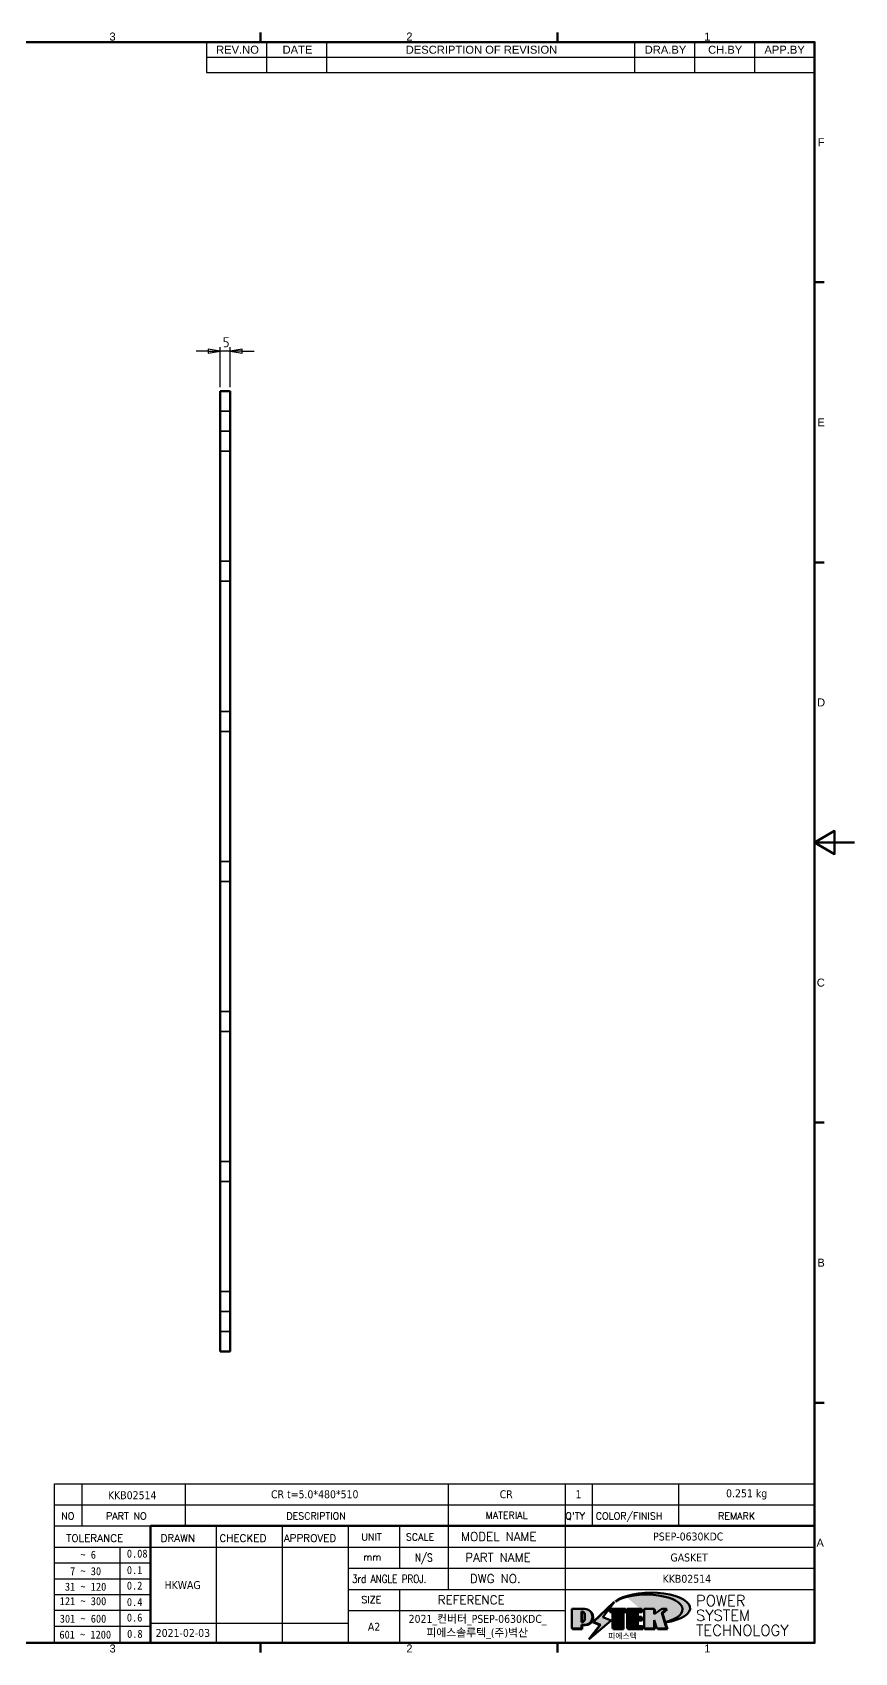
# Model space of a CAD drawing. Header units: millimetres. Extents: x 0 to 1188, y 0 to 840.
# Drawn here: x 777 to 1188, y 15 to 825 of the extents above; entities that cross this region are included whole.
import ezdxf
from ezdxf.enums import TextEntityAlignment as Align

# ---------------------------------------------------------------- set-up
doc = ezdxf.new("R2010")
doc.units = ezdxf.units.MM
doc.header["$LTSCALE"] = 2
doc.linetypes.add('DASHED', pattern=[0.2067, 0.1654, -0.0413])
doc.layers.get('0').update_dxf_attribs({"lineweight": 25})
for name, color, linetype, lineweight, true_color in [('가려진 것(ISO)', 5, 'DASHED', 35, 0x0000ff), ('제목(ISO)', 5, 'Continuous', 50, 0x0000ff), ('해치(ISO)', 1, 'Continuous', 18, 0xff0000)]:
    doc.layers.add(name, color=color, linetype=linetype, lineweight=lineweight, true_color=true_color)
for name, color, linetype, lineweight in [('가시적인 것(ISO)', 7, 'Continuous', 50), ('경계(ISO)', 7, 'Continuous', 70), ('기호(ISO)', 7, 'Continuous', 25), ('치수(ISO)', 7, 'Continuous', 25)]:
    doc.layers.add(name, color=color, linetype=linetype, lineweight=lineweight)
doc.styles.add('HAN_291', font='')
doc.styles.add('HAN_370', font='', dxfattribs={"width": 2})
doc.styles.add('ISO Proportional', font='arial.ttf')
doc.styles.add('ISO ProportionalPSTEK', font='isocp.shx')
doc.styles.add('RC_284', font='ROMANC.shx')
doc.styles.add('RC_287', font='ROMANC.shx')
doc.styles.add('RC_292', font='ROMANC.shx')
doc.styles.add('ROMANT_294', font='romant.shx')
doc.styles.add('텍스트 스타일333', font='ROMANC.shx', dxfattribs={"width": 0.800000011920929})
doc.styles.add('텍스트 스타일359', font='tahoma.ttf')
doc.styles.get('HAN_291').set_extended_font_data('GulimChe')
doc.styles.get('HAN_370').set_extended_font_data('GulimChe')
doc.dimstyles.new('PSTEK', dxfattribs={"dimscale": 2, "dimtxt": 2.5, "dimasz": 3, "dimexe": 1, "dimexo": 1, "dimgap": 1, "dimtad": 1, "dimrnd": 1e-08, "dimdsep": 46, "dimtxsty": 'ISO ProportionalPSTEK', "dimblk": 'Filled-1', "dimcen": 0.09, "dimdle": 10, "dimclrd": 3, "dimclre": 3, "dimclrt": 1, "dimadec": 1, "dimazin": 2, "dimtfac": 1, "dimtmove": 0, "dimatfit": 3, "dimfxl": 1, "dimtolj": 1, "dimlwd": -1, "dimlwe": -1, "dimarcsym": 0})

# ---------------------------------------------------------------- blocks, each defined once
blk = doc.blocks.new('경계 Default Border')
at = {"layer": '경계(ISO)'}
for p, q in [((445.4999923706055, 410), (445.4999923706055, 412.400016784668)), ((519.7499847412109, 410), (519.7499847412109, 412.400016784668)), ((584.0000152587891, 350), (586.3999938964844, 350)), ((584.0000152587891, 280), (586.3999938964844, 280)), ((584.0000152587891, 140), (586.3999938964844, 140)), ((584.0000152587891, 70), (586.3999938964844, 70)), ((445.4999923706055, 10), (445.4999923706055, 7.599999904632568)), ((519.7499847412109, 10), (519.7499847412109, 7.599999904632568))]:
    blk.add_line(p, q, dxfattribs=at)
at = {"layer": '경계(ISO)', "flags": 128}
for points in [[(10, 10), (10, 410), (584.0000152587891, 410), (584.0000152587891, 10), (10, 10)], [(594.0000152587891, 210), (584.0000152587891, 210), (589.0000152587891, 212.8867530822754), (589.0000152587891, 207.1132469177246), (584.0000152587891, 210)]]:
    blk.add_lwpolyline(points, dxfattribs=at)
at = {"layer": '경계(ISO)', "color": 7, "char_height": 2.000000029802322, "attachment_point": 7, "style": 'ISO Proportional'}
for s, insert in [('3', (407.7215234835991, 410.3664634140208)), ('2', (481.9331233847226, 410.4)), ('1', (556.416723986221, 410.4)), ('F', (584.786342090842, 383.9999999850988)), ('E', (584.6998359730452, 313.9999999850988)), ('D', (584.6164542481583, 243.9999999850988)), ('C', (584.5364540421657, 173.9664633991197)), ('B', (584.6822359277268, 103.9999999850988)), ('A', (584.4608243954516, 33.99999998509884)), ('3', (407.7215234835991, 7.566463384218514)), ('2', (481.9331233847226, 7.599999970197677)), ('1', (556.416723986221, 7.599999970197677))]:
    blk.add_mtext(s, dxfattribs=dict(at, insert=insert))
blk = doc.blocks.new('제목 블록 PSTEK')
at = {"true_color": 0xff0000}
h = blk.add_hatch(color=1, dxfattribs=at)
edge = h.paths.add_edge_path(flags=0)
edge.add_line((314.2242174273352, 19.60711530335299), (314.2242174273352, 17.00126995915134))
edge.add_line((314.2242174273352, 17.00126995915134), (314.3485873187598, 17.00126995915134))
edge.add_arc((314.3485873187598, 17.6527312952023), 0.6514613360509371, 270, 360)
edge.add_line((315.0000486548106, 17.6527312952023), (315.0000486548106, 18.95565396730211))
edge.add_arc((314.3485873187598, 18.95565396730212), 0.6514613360508712, 0, 90)
edge.add_line((314.3485873187598, 19.60711530335299), (314.2242174273352, 19.60711530335299))
edge = h.paths.add_edge_path()
edge.add_arc((314.9847713324306, 18.28938669179658), 1.969189947606664, 269.9999999999959, 450)
edge.add_line((314.9847713324306, 20.25857663940318), (311.7664314776902, 20.25857663940324))
edge.add_line((311.7664314776902, 20.25857663940324), (311.7664314776902, 15.3430047401139))
edge.add_line((311.7664314776902, 15.3430047401139), (314.2242174273352, 15.3430047401139))
edge.add_line((314.2242174273352, 15.3430047401139), (314.2242174273352, 16.32019674418991))
edge.add_line((314.2242174273352, 16.32019674418991), (314.9847713324307, 16.32019674418991))
at = {"true_color": 0x848484}
for points in [[(317.2195697678507, 17.0593801673321), (322.0326348870767, 21.62682475217465), (322.2781991042243, 21.94392121864296), (317.0471853425802, 16.97985676345368), (318.7512090904202, 16.1899260703855), (316.0018030350395, 12.71868385740789), (316.3356552234328, 13.00206718743325), (318.9235935156908, 16.2694494742633)], [(321.9846681452406, 19.60711530335299), (321.4042753185749, 19.60711530335299), (321.4042753185749, 19.45905590879572), (321.9846681452406, 19.45905590879572)], [(324.6615819988275, 19.45905590879572), (325.4196460989604, 19.45905590879572), (325.4196460989604, 20.11051724484596), (325.2419748254881, 20.11051724484596), (325.2419748254881, 19.60711530335299), (324.4839107253602, 19.60711530335299), (324.4839107253602, 15.3430047401139), (322.1623394187076, 15.3430047401139), (322.1623394187076, 15.19494534555726), (324.6615819988275, 15.19494534555726)], [(328.2914414389548, 19.45905590879572), (329.4054050004294, 19.45905590879572), (329.4054050004294, 20.11051724484596), (329.2277337269622, 20.11051724484596), (329.2277337269622, 19.60711530335299), (328.1137701654877, 19.60711530335299), (328.1137701654877, 18.25543873810179), (328.2914414389548, 18.25543873810179)], [(328.2914414389548, 17.41554667867274), (329.4054050004294, 17.41554667867274), (329.4054050004294, 18.10737934354514), (329.2277337269622, 18.10737934354514), (329.2277337269622, 17.56360607323003), (328.1137701654877, 17.56360607323003), (328.1137701654877, 15.9944660761648), (328.2914414389548, 15.9944660761648)], [(332.5088862584528, 16.92964231796647), (332.3312149849806, 17.43186301645164), (332.3312149849806, 15.3430047401139), (330.0369607660135, 15.3430047401139), (330.0369607660135, 15.19494534555726), (332.5088862584528, 15.19494534555726)], [(332.5088862584528, 20.1105172448466), (332.3312149849806, 20.1105172448466), (332.3312149849806, 18.99741471888368), (332.5088862584528, 19.11081371413894)], [(335.6156307331414, 20.11051724484596), (335.2535118015555, 20.11051724484596), (334.2514536401189, 19.30614745124769), (335.4855464857051, 15.3430047401139), (333.1954852176545, 15.3430047401139), (333.2478643833523, 15.19494534555726), (335.6632177591723, 15.19494534555726), (334.4291249135862, 19.15808805669106)], [(329.5356972676428, 15.8464066816075), (329.3580259941756, 15.8464066816075), (329.3580259941756, 15.3430047401139), (325.8342124037171, 15.3430047401139), (325.8342124037171, 15.19494534555726), (329.5356972676428, 15.19494534555726)]]:
    blk.add_hatch(color=252, dxfattribs=at).paths.add_polyline_path(points)
at = {"true_color": 0x0000ff}
blk.add_hatch(color=5, dxfattribs=at).paths.add_polyline_path([(321.6183518841322, 17.4193704504104), (319.5281351041078, 18.24969419629727), (322.4505835294948, 22.02344462252142), (317.2195697678507, 17.0593801673321), (318.9235935156908, 16.2694494742633), (316.1741874603099, 12.79820726128571)])
at = {"true_color": 0xff0000}
for points in [[(324.4839107253602, 19.60711530335299), (325.2419748254881, 19.60711530335299), (325.2419748254881, 20.25857663940324), (321.2266040451076, 20.25857663940324), (321.2266040451076, 19.60711530335299), (321.9846681452406, 19.60711530335299), (321.9846681452406, 15.3430047401139), (324.4839107253602, 15.3430047401139)], [(329.2277337269622, 20.25857663940324), (325.65654113025, 20.25857663940324), (325.65654113025, 15.3430047401139), (329.3580259941756, 15.3430047401139), (329.3580259941756, 15.9944660761648), (328.1137701654877, 15.9944660761648), (328.1137701654877, 17.56360607323003), (329.2277337269622, 17.56360607323003), (329.2277337269622, 18.25543873810179), (328.1137701654877, 18.25543873810179), (328.1137701654877, 19.60711530335299), (329.2277337269622, 19.60711530335299)], [(332.3312149849806, 20.25857663940324), (329.8592894925411, 20.25857663940324), (329.8592894925411, 15.3430047401139), (332.3312149849806, 15.3430047401139), (332.3312149849806, 17.4318630164523), (333.0701931098801, 15.3430047401139), (335.4855464857051, 15.3430047401139), (334.2514536401189, 19.30614745124769), (335.4379594596742, 20.25857663940324), (334.3071782107978, 20.25857663940324), (332.3312149849806, 18.99741471888304)]]:
    blk.add_hatch(color=1, dxfattribs=at).paths.add_polyline_path(points)
at = {"true_color": 0x848484}
h = blk.add_hatch(color=252, dxfattribs=at)
edge = h.paths.add_edge_path()
edge.add_arc((314.9847713324309, 18.28938669179657), 1.969189947606666, 270, 406.8278729790604)
edge.add_arc((315.1624426058984, 18.1413272972396), 1.969189947606962, -90, 53.560984836317004, ccw=False)
edge.add_line((315.1624426058984, 16.17213734963263), (314.4018887008024, 16.17213734963263))
edge.add_line((314.4018887008024, 16.17213734963263), (314.4018887008024, 15.19494534555726))
edge.add_line((314.4018887008024, 15.19494534555726), (311.9441027511573, 15.19494534555726))
edge.add_line((311.9441027511573, 15.19494534555726), (311.9441027511573, 15.3430047401139))
edge.add_line((311.9441027511573, 15.3430047401139), (314.2242174273352, 15.3430047401139))
edge.add_line((314.2242174273352, 15.3430047401139), (314.2242174273352, 16.32019674418991))
edge.add_line((314.2242174273352, 16.32019674418991), (314.9847713324309, 16.32019674418991))
h = blk.add_hatch(color=252, dxfattribs=at)
edge = h.paths.add_edge_path()
edge.add_line((314.4018887008024, 19.45905590879572), (314.5262585922315, 19.45905590879572))
edge.add_arc((314.5262585922314, 18.80759457274939), 0.6514613360463194, 60.4189348879147, 90.00000000000318, ccw=False)
edge.add_arc((314.3485873187602, 18.95565396730057), 0.6514613360524251, 39.96992292766206, 90.00000000009999)
edge.add_line((314.3485873187591, 19.60711530335307), (314.2242174273352, 19.60711530335298))
edge.add_line((314.2242174273352, 19.60711530335299), (314.2242174273352, 17.00126995915134))
edge.add_line((314.2242174273352, 17.00126995915134), (314.3485873187591, 17.00126995915134))
edge.add_arc((314.3485873187568, 17.652731295233), 0.6514613360816299, 270.0000000002, 274.6930825552478)
edge.add_line((314.4018887008024, 17.0034541317032), (314.4018887008024, 19.45905590879572))
at = {"layer": '해치(ISO)', "true_color": 0x27d1fc}
h = blk.add_hatch(color=140, dxfattribs=at)
edge = h.paths.add_edge_path()
edge.add_ellipse((330.3660919371412, 20.15576403068321), major_axis=(9.100907360794343, 0), ratio=0.4069904968023172, start_angle=301.3098473703837, end_angle=507.7436900681698)
edge.add_ellipse((331.5340919371412, 20.4634168429492), major_axis=(-9.82350664112931, 0), ratio=0.3942600559756514, start_angle=111.51207141178469, end_angle=334.47025347086895, ccw=False)
edge.add_line((335.1363447531188, 16.8601935978785), (335.0955236905705, 16.99119398620872))
at = {"color": 180, "true_color": 0x3f00ff}
for p, q in [((182.475792979055, 11.79100474011392), (182.4757929790549, 51.56524660363496)), ((182.4757929790549, 51.56524660363496), (372.4757929537551, 51.56524660363496)), ((189.2651435055721, 51.56524660363496), (189.2651435055722, 41.00524660363494)), ((215.2152739891528, 41.00524660363494), (215.2152739891528, 51.56524660363496)), ((280.8758854511282, 51.56524660363496), (280.8758854511282, 41.00524660363494)), ((310.0881549537552, 51.56524660363496), (310.0881549537553, 41.00524660363494)), ((316.9044520275131, 51.56524660363496), (316.9044520275127, 41.00524660363494)), ((338.4566026226726, 51.56524660363496), (338.4566026226727, 41.00524660363494)), ((372.4757929537551, 51.56524660363496), (372.4757929537551, 11.79100474011389)), ((182.475792979055, 46.2852466036349), (372.4757929537551, 46.28524660363492)), ((182.475792979055, 41.00524660363493), (206.451475290024, 41.00524660363493)), ((222.9401812389276, 11.79100474011392), (222.9401812389276, 41.00524660363494)), ((239.4288871878316, 11.79100474011392), (239.4288871878316, 41.00524660363494)), ((255.9175931367356, 11.79100474011392), (255.9175931367356, 41.00524660363494)), ((268.6918866058747, 41.00524660363494), (268.6918866058747, 30.44524660363498)), ((280.8758854511282, 41.00524660363494), (280.8758854511282, 25.16524660363502)), ((310.088154953755, 41.00524660363494), (310.088154953755, 11.79100474011392)), ((182.475792979055, 35.72524660363497), (206.451475290024, 35.72524660363497)), ((198.8621818849491, 12.02524660363491), (198.8621818849491, 35.72524660363497)), ((206.451475290024, 35.72524660363497), (372.4757929537551, 35.72524660363497)), ((182.475792979055, 31.77524660363492), (206.451475290024, 31.77524660363492)), ((255.917593136736, 30.44524660363498), (372.4757929537552, 30.44524660363501)), ((182.475792979055, 27.82524660363487), (206.451475290024, 27.82524660363487)), ((255.9175931367359, 25.16524660363502), (372.4757929537552, 25.165246603635)), ((268.6918866058744, 25.16524660363502), (268.6918866058744, 11.79100474011392)), ((182.475792979055, 23.87524660363505), (206.451475290024, 23.87524660363505)), ((182.475792979055, 19.92524660363478), (206.451475290024, 19.92524660363478)), ((206.451475290024, 16.74100474011396), (255.9175931367359, 16.74100474011396)), ((255.9175931367359, 19.88524660363481), (310.0881549537553, 19.88524660363481)), ((182.475792979055, 15.97524660363496), (206.451475290024, 15.97524660363496)), ((182.475792979055, 11.79100474011392), (372.4757929537551, 11.79100474011389))]:
    blk.add_line(p, q, dxfattribs=at)
at = {"color": 7, "linetype": 'Continuous', "lineweight": 25}
blk.add_line((182.4771903250938, 46.27967054998719), (231.7273669611342, 46.27967054998717), dxfattribs=at)
at = {"color": 7, "lineweight": 50}
for p, q in [((206.4514752900237, 11.79100474011392), (206.4514752900237, 41.00524660363494)), ((206.451475290024, 41.00524660363494), (372.4757929537551, 41.00524660363496))]:
    blk.add_line(p, q, dxfattribs=at)
at = {"color": 7}
for p, q in [((311.7664314776902, 20.25900474011391), (311.7664314776902, 15.34300474011391)), ((314.9847713324309, 20.25857663940324), (311.7664314776902, 20.25857663940324)), ((314.9847713324309, 20.25857663940324), (311.7664314776902, 20.25857663940324)), ((311.7664314776902, 20.25857663940324), (311.7664314776902, 15.3430047401139)), ((322.2781991042243, 21.94392121864296), (317.0471853425802, 16.97985676345368)), ((322.4505835294948, 22.02344462252142), (317.2195697678507, 17.0593801673321)), ((317.2195697678507, 17.0593801673321), (322.0326348870767, 21.62682475217465)), ((319.5281351041078, 18.24969419629727), (322.4505835294948, 22.02344462252142)), ((325.2419748254881, 20.25857663940324), (321.2266040451076, 20.25857663940324)), ((321.2266040451076, 20.25857663940324), (321.2266040451076, 19.60711530335299)), ((325.2419748254881, 20.25857663940324), (321.2266040451076, 20.25857663940324)), ((321.2266040451076, 20.25857663940324), (321.2266040451076, 19.60711530335299)), ((322.0326348870767, 21.62682475217465), (322.2781991042243, 21.94392121864296)), ((325.2419748254881, 19.60711530335299), (325.2419748254881, 20.25857663940324)), ((325.2419748254881, 19.60711530335299), (325.2419748254881, 20.25857663940324)), ((329.2277337269622, 20.25857663940324), (325.65654113025, 20.25857663940324)), ((325.65654113025, 20.25857663940324), (325.65654113025, 15.3430047401139)), ((325.65654113025, 20.25857663940324), (325.65654113025, 15.3430047401139)), ((329.2277337269622, 20.25857663940324), (325.65654113025, 20.25857663940324)), ((329.2277337269622, 19.60711530335299), (329.2277337269622, 20.25857663940324)), ((329.2277337269622, 19.60711530335299), (329.2277337269622, 20.25857663940324)), ((332.3312149849806, 20.25857663940324), (329.8592894925411, 20.25857663940324)), ((329.8592894925411, 20.25857663940324), (329.8592894925411, 15.3430047401139)), ((329.8592894925411, 20.25857663940324), (329.8592894925411, 15.3430047401139)), ((332.3312149849806, 20.25857663940324), (329.8592894925411, 20.25857663940324)), ((334.3071782107978, 20.25857663940324), (332.3312149849806, 18.99741471888304)), ((332.3312149849806, 18.99741471888304), (332.3312149849806, 20.25857663940324)), ((334.3071782107978, 20.25857663940324), (332.3312149849806, 18.99741471888304)), ((332.3312149849806, 18.99741471888304), (332.3312149849806, 20.25857663940324)), ((334.2514536401189, 19.30614745124769), (335.4379594596742, 20.25857663940324)), ((334.2514536401189, 19.30614745124769), (335.4379594596742, 20.25857663940324)), ((335.4379594596742, 20.25857663940324), (334.3071782107978, 20.25857663940324)), ((335.4379594596742, 20.25857663940324), (334.3071782107978, 20.25857663940324)), ((314.2242174273352, 17.00126995915134), (314.2242174273352, 19.60711530335299)), ((314.2242174273352, 19.60711530335299), (314.3485873187591, 19.60711530335299)), ((314.3485873187591, 19.60711530335299), (314.2242174273352, 19.60711530335299)), ((314.2242174273352, 19.60711530335299), (314.2242174273352, 17.00126995915134)), ((314.2242174273352, 17.00126995915134), (314.2242174273352, 19.60711530335299)), ((314.2242174273352, 19.60711530335299), (314.3485873187591, 19.60711530335299)), ((314.3485873187591, 17.00126995915134), (314.2242174273352, 17.00126995915134)), ((314.2242174273352, 17.00126995915134), (314.3485873187591, 17.00126995915134)), ((314.3485873187591, 17.00126995915134), (314.2242174273352, 17.00126995915134)), ((314.2242174273352, 16.32019674418991), (314.9847713324309, 16.32019674418991)), ((314.2242174273352, 15.3430047401139), (314.2242174273352, 16.32019674418991)), ((314.9847713324309, 16.32019674418991), (314.2242174273352, 16.32019674418991)), ((314.2242174273352, 16.32019674418991), (314.2242174273352, 15.3430047401139)), ((314.2242174273352, 16.32019674418991), (314.9847713324309, 16.32019674418991)), ((314.2242174273352, 15.3430047401139), (314.2242174273352, 16.32019674418991)), ((314.4018887008024, 19.45905590879572), (314.5262585922314, 19.45905590879572)), ((314.4018887008024, 17.0034541317032), (314.4018887008024, 19.45905590879572)), ((315.0000486548106, 18.95565396730275), (315.0000486548106, 17.65273129520161)), ((315.0000486548106, 18.95565396730275), (315.0000486548106, 17.65273129520161)), ((316.1741874603099, 12.79820726128571), (321.6183518841322, 17.4193704504104)), ((318.9235935156908, 16.2694494742633), (316.1741874603099, 12.79820726128571)), ((316.3356552234328, 13.00206718743325), (318.9235935156908, 16.2694494742633)), ((317.0471853425802, 16.97985676345368), (318.7512090904202, 16.1899260703855)), ((318.9235935156908, 16.2694494742633), (317.2195697678507, 17.0593801673321)), ((317.2195697678507, 17.0593801673321), (318.9235935156908, 16.2694494742633)), ((321.6183518841322, 17.4193704504104), (319.5281351041078, 18.24969419629727)), ((321.2266040451076, 19.60711530335299), (321.9846681452406, 19.60711530335299)), ((321.2266040451076, 19.60711530335299), (321.9846681452406, 19.60711530335299)), ((321.4042753185749, 19.60711530335299), (321.4042753185749, 19.45905590879572)), ((321.9846681452406, 19.60711530335299), (321.4042753185749, 19.60711530335299)), ((321.4042753185749, 19.45905590879572), (321.9846681452406, 19.45905590879572)), ((321.9846681452406, 19.60711530335299), (321.9846681452406, 15.3430047401139)), ((321.9846681452406, 19.45905590879572), (321.9846681452406, 19.60711530335299)), ((321.9846681452406, 19.60711530335299), (321.9846681452406, 15.3430047401139)), ((324.4839107253602, 19.60711530335299), (325.2419748254881, 19.60711530335299)), ((324.4839107253602, 15.3430047401139), (324.4839107253602, 19.60711530335299)), ((325.2419748254881, 19.60711530335299), (324.4839107253602, 19.60711530335299)), ((324.4839107253602, 19.60711530335299), (324.4839107253602, 15.3430047401139)), ((324.4839107253602, 19.60711530335299), (325.2419748254881, 19.60711530335299)), ((324.4839107253602, 15.3430047401139), (324.4839107253602, 19.60711530335299)), ((324.6615819988275, 19.45905590879572), (325.4196460989604, 19.45905590879572)), ((324.6615819988275, 15.19494534555726), (324.6615819988275, 19.45905590879572)), ((325.4196460989604, 20.11051724484596), (325.2419748254881, 20.11051724484596)), ((325.2419748254881, 20.11051724484596), (325.2419748254881, 19.60711530335299)), ((325.4196460989604, 19.45905590879572), (325.4196460989604, 20.11051724484596)), ((328.1137701654877, 18.25543873810179), (328.1137701654877, 19.60711530335299)), ((328.1137701654877, 19.60711530335299), (329.2277337269622, 19.60711530335299)), ((329.2277337269622, 19.60711530335299), (328.1137701654877, 19.60711530335299)), ((328.1137701654877, 19.60711530335299), (328.1137701654877, 18.25543873810179)), ((328.1137701654877, 18.25543873810179), (328.1137701654877, 19.60711530335299)), ((328.1137701654877, 19.60711530335299), (329.2277337269622, 19.60711530335299)), ((329.2277337269622, 18.25543873810179), (328.1137701654877, 18.25543873810179)), ((328.1137701654877, 18.25543873810179), (328.2914414389548, 18.25543873810179)), ((329.2277337269622, 18.25543873810179), (328.1137701654877, 18.25543873810179)), ((328.1137701654877, 17.56360607323003), (329.2277337269622, 17.56360607323003)), ((328.1137701654877, 15.9944660761648), (328.1137701654877, 17.56360607323003)), ((329.2277337269622, 17.56360607323003), (328.1137701654877, 17.56360607323003)), ((328.1137701654877, 17.56360607323003), (328.1137701654877, 15.9944660761648)), ((328.1137701654877, 17.56360607323003), (329.2277337269622, 17.56360607323003)), ((328.1137701654877, 15.9944660761648), (328.1137701654877, 17.56360607323003)), ((328.2914414389548, 18.25543873810179), (328.2914414389548, 19.45905590879572)), ((328.2914414389548, 19.45905590879572), (329.4054050004294, 19.45905590879572)), ((328.2914414389548, 15.9944660761648), (328.2914414389548, 17.41554667867274)), ((328.2914414389548, 17.41554667867274), (329.4054050004294, 17.41554667867274)), ((329.4054050004294, 20.11051724484596), (329.2277337269622, 20.11051724484596)), ((329.2277337269622, 20.11051724484596), (329.2277337269622, 19.60711530335299)), ((329.2277337269622, 17.56360607323003), (329.2277337269622, 18.25543873810179)), ((329.2277337269622, 17.56360607323003), (329.2277337269622, 18.25543873810179)), ((329.4054050004294, 18.10737934354514), (329.2277337269622, 18.10737934354514)), ((329.2277337269622, 18.10737934354514), (329.2277337269622, 17.56360607323003)), ((329.4054050004294, 19.45905590879572), (329.4054050004294, 20.11051724484596)), ((329.4054050004294, 17.41554667867274), (329.4054050004294, 18.10737934354514)), ((332.5088862584528, 20.1105172448466), (332.3312149849806, 20.1105172448466)), ((332.3312149849806, 20.1105172448466), (332.3312149849806, 18.99741471888368)), ((332.3312149849806, 18.99741471888368), (332.5088862584528, 19.11081371413894)), ((332.3312149849806, 17.4318630164523), (333.0701931098801, 15.3430047401139)), ((332.3312149849806, 15.3430047401139), (332.3312149849806, 17.4318630164523)), ((332.5088862584528, 16.92964231796647), (332.3312149849806, 17.43186301645164)), ((332.3312149849806, 17.43186301645164), (332.3312149849806, 15.3430047401139)), ((332.3312149849806, 17.4318630164523), (333.0701931098801, 15.3430047401139)), ((332.3312149849806, 15.3430047401139), (332.3312149849806, 17.4318630164523)), ((332.5088862584528, 19.11081371413894), (332.5088862584528, 20.1105172448466)), ((332.5088862584528, 15.19494534555726), (332.5088862584528, 16.92964231796647)), ((335.2535118015555, 20.11051724484596), (334.2514536401189, 19.30614745124769)), ((335.4855464857051, 15.3430047401139), (334.2514536401189, 19.30614745124769)), ((334.2514536401189, 19.30614745124769), (335.4855464857051, 15.3430047401139)), ((335.4855464857051, 15.3430047401139), (334.2514536401189, 19.30614745124769)), ((334.4291249135862, 19.15808805669104), (335.6156307331414, 20.11051724484596)), ((335.6632177591723, 15.19494534555726), (334.4291249135862, 19.15808805669104)), ((335.6156307331414, 20.11051724484596), (335.2535118015555, 20.11051724484596)), ((345.0447381189468, 17.50375595811051), (344.9867755289346, 17.689895936919)), ((311.7664314776902, 15.3430047401139), (314.2242174273352, 15.3430047401139)), ((311.7664314776902, 15.3430047401139), (314.2242174273352, 15.3430047401139)), ((314.2242174273352, 15.3430047401139), (311.9441027511573, 15.3430047401139)), ((311.9441027511573, 15.3430047401139), (311.9441027511573, 15.19494534555726)), ((311.9441027511573, 15.19494534555726), (314.4018887008024, 15.19494534555726)), ((314.4018887008024, 16.17213734963263), (315.162442605898, 16.17213734963263)), ((314.4018887008024, 15.19494534555726), (314.4018887008024, 16.17213734963263)), ((318.7512090904202, 16.1899260703855), (316.0018030350395, 12.71868385740789)), ((316.0018030350395, 12.71868385740789), (316.3356552234328, 13.00206718743325)), ((321.9846681452406, 15.3430047401139), (324.4839107253602, 15.3430047401139)), ((321.9846681452406, 15.3430047401139), (324.4839107253602, 15.3430047401139)), ((324.4839107253602, 15.3430047401139), (322.1623394187076, 15.3430047401139)), ((322.1623394187076, 15.3430047401139), (322.1623394187076, 15.19494534555726)), ((322.1623394187076, 15.19494534555726), (324.6615819988275, 15.19494534555726)), ((325.65654113025, 15.3430047401139), (329.3580259941756, 15.3430047401139)), ((325.65654113025, 15.3430047401139), (329.3580259941756, 15.3430047401139)), ((329.3580259941756, 15.3430047401139), (325.8342124037171, 15.3430047401139)), ((325.8342124037171, 15.3430047401139), (325.8342124037171, 15.19494534555726)), ((325.8342124037171, 15.19494534555726), (329.5356972676428, 15.19494534555726)), ((329.3580259941756, 15.9944660761648), (328.1137701654877, 15.9944660761648)), ((328.1137701654877, 15.9944660761648), (328.2914414389548, 15.9944660761648)), ((329.3580259941756, 15.9944660761648), (328.1137701654877, 15.9944660761648)), ((329.3580259941756, 15.3430047401139), (329.3580259941756, 15.9944660761648)), ((329.3580259941756, 15.3430047401139), (329.3580259941756, 15.9944660761648)), ((329.5356972676428, 15.8464066816075), (329.3580259941756, 15.8464066816075)), ((329.3580259941756, 15.8464066816075), (329.3580259941756, 15.3430047401139)), ((329.5356972676428, 15.19494534555726), (329.5356972676428, 15.8464066816075)), ((329.8592894925411, 15.3430047401139), (332.3312149849806, 15.3430047401139)), ((329.8592894925411, 15.3430047401139), (332.3312149849806, 15.3430047401139)), ((332.3312149849806, 15.3430047401139), (330.0369607660135, 15.3430047401139)), ((330.0369607660135, 15.3430047401139), (330.0369607660135, 15.19494534555726)), ((330.0369607660135, 15.19494534555726), (332.5088862584528, 15.19494534555726)), ((333.0701931098801, 15.3430047401139), (335.4855464857051, 15.3430047401139)), ((333.0701931098801, 15.3430047401139), (335.4855464857051, 15.3430047401139)), ((335.4855464857051, 15.3430047401139), (333.1954852176545, 15.3430047401139)), ((333.1954852176545, 15.3430047401139), (333.2478643833523, 15.19494534555726)), ((333.2478643833523, 15.19494534555726), (335.6632177591723, 15.19494534555726))]:
    blk.add_line(p, q, dxfattribs=at)
at = {"color": 1, "true_color": 0xff0000}
for p, q in [((314.9847713324309, 20.25857663940324), (311.7664314776902, 20.25857663940324)), ((311.7664314776902, 20.25857663940324), (311.7664314776902, 15.3430047401139)), ((325.2419748254881, 20.25857663940324), (321.2266040451076, 20.25857663940324)), ((321.2266040451076, 20.25857663940324), (321.2266040451076, 19.60711530335299)), ((325.2419748254881, 19.60711530335299), (325.2419748254881, 20.25857663940324)), ((329.2277337269622, 20.25857663940324), (325.65654113025, 20.25857663940324)), ((325.65654113025, 20.25857663940324), (325.65654113025, 15.3430047401139)), ((329.2277337269622, 19.60711530335299), (329.2277337269622, 20.25857663940324)), ((332.3312149849806, 20.25857663940324), (329.8592894925411, 20.25857663940324)), ((329.8592894925411, 20.25857663940324), (329.8592894925411, 15.3430047401139)), ((334.3071782107978, 20.25857663940324), (332.3312149849806, 18.99741471888304)), ((332.3312149849806, 18.99741471888304), (332.3312149849806, 20.25857663940324)), ((334.2514536401189, 19.30614745124769), (335.4379594596742, 20.25857663940324)), ((335.4379594596742, 20.25857663940324), (334.3071782107978, 20.25857663940324)), ((314.2242174273352, 17.00126995915134), (314.2242174273352, 19.60711530335299)), ((314.2242174273352, 19.60711530335299), (314.3485873187591, 19.60711530335299)), ((314.3485873187591, 17.00126995915134), (314.2242174273352, 17.00126995915134)), ((314.2242174273352, 16.32019674418991), (314.9847713324309, 16.32019674418991)), ((314.2242174273352, 15.3430047401139), (314.2242174273352, 16.32019674418991)), ((315.0000486548106, 18.95565396730275), (315.0000486548106, 17.65273129520161)), ((321.2266040451076, 19.60711530335299), (321.9846681452406, 19.60711530335299)), ((321.9846681452406, 19.60711530335299), (321.9846681452406, 15.3430047401139)), ((324.4839107253602, 19.60711530335299), (325.2419748254881, 19.60711530335299)), ((324.4839107253602, 15.3430047401139), (324.4839107253602, 19.60711530335299)), ((328.1137701654877, 18.25543873810179), (328.1137701654877, 19.60711530335299)), ((328.1137701654877, 19.60711530335299), (329.2277337269622, 19.60711530335299)), ((329.2277337269622, 18.25543873810179), (328.1137701654877, 18.25543873810179)), ((328.1137701654877, 17.56360607323003), (329.2277337269622, 17.56360607323003)), ((328.1137701654877, 15.9944660761648), (328.1137701654877, 17.56360607323003)), ((329.2277337269622, 17.56360607323003), (329.2277337269622, 18.25543873810179)), ((332.3312149849806, 17.4318630164523), (333.0701931098801, 15.3430047401139)), ((332.3312149849806, 15.3430047401139), (332.3312149849806, 17.4318630164523)), ((335.4855464857051, 15.3430047401139), (334.2514536401189, 19.30614745124769)), ((311.7664314776902, 15.3430047401139), (314.2242174273352, 15.3430047401139)), ((321.9846681452406, 15.3430047401139), (324.4839107253602, 15.3430047401139)), ((325.65654113025, 15.3430047401139), (329.3580259941756, 15.3430047401139)), ((329.3580259941756, 15.9944660761648), (328.1137701654877, 15.9944660761648)), ((329.3580259941756, 15.3430047401139), (329.3580259941756, 15.9944660761648)), ((329.8592894925411, 15.3430047401139), (332.3312149849806, 15.3430047401139)), ((333.0701931098801, 15.3430047401139), (335.4855464857051, 15.3430047401139))]:
    blk.add_line(p, q, dxfattribs=at)
at = {"color": 5, "true_color": 0x0000ff}
for p, q in [((322.4505835294948, 22.02344462252142), (317.2195697678507, 17.0593801673321)), ((319.5281351041078, 18.24969419629727), (322.4505835294948, 22.02344462252142)), ((316.1741874603099, 12.79820726128571), (321.6183518841322, 17.4193704504104)), ((318.9235935156908, 16.2694494742633), (316.1741874603099, 12.79820726128571)), ((317.2195697678507, 17.0593801673321), (318.9235935156908, 16.2694494742633)), ((321.6183518841322, 17.4193704504104), (319.5281351041078, 18.24969419629727))]:
    blk.add_line(p, q, dxfattribs=at)
at = {"color": 7}
for centre, radius, start, end in [((314.9847713324309, 18.28938669179658), 1.969189947606665, 270, 90), ((314.9847713324309, 18.28938669179658), 1.969189947606665, 270, 90), ((314.3485873187598, 18.95565396730211), 0.6514613360508712, 0, 90), ((314.3485873187602, 18.95565396730057), 0.6514613360524251, 39.96992292766117, 90), ((314.3485873187598, 18.95565396730212), 0.6514613360508712, 0, 90), ((314.3485873187597, 17.65273129520228), 0.6514613360509381, 270, 0), ((314.3485873187598, 17.6527312952023), 0.6514613360509381, 270, 0), ((314.3485873187568, 17.652731295233), 0.6514613360816299, 270, 274.6930825552478), ((314.5262585922314, 18.80759457274939), 0.6514613360463193, 60.41893488791137, 90), ((314.9847713324307, 18.2893866917965), 1.969189947606594, 270, 46.82787297909833), ((315.1624426058984, 18.1413272972396), 1.969189947606961, 270, 53.56098483636067)]:
    blk.add_arc(centre, radius, start, end, dxfattribs=at)
at = {"color": 1, "true_color": 0xff0000}
for centre, radius, start, end in [((314.9847713324309, 18.28938669179657), 1.969189947606665, 270, 90), ((314.3485873187598, 18.95565396730211), 0.6514613360508712, 0, 90), ((314.3485873187598, 17.6527312952023), 0.6514613360509381, 270, 0)]:
    blk.add_arc(centre, radius, start, end, dxfattribs=at)
at = {"layer": '제목(ISO)', "lineweight": 18}
blk.add_line((182.475792979055, 35.72500474011393), (182.475792979055, 11.79100474011392), dxfattribs=at)
at = {"layer": '제목(ISO)'}
for p, q in [((314.9847713324306, 20.25857663940324), (311.7664314776902, 20.25857663940324)), ((311.7664314776902, 20.25857663940324), (311.7664314776902, 15.3430047401139)), ((322.2781991042243, 21.94392121864296), (317.0471853425802, 16.97985676345368)), ((322.4505835294948, 22.02344462252142), (317.2195697678507, 17.0593801673321)), ((317.2195697678507, 17.0593801673321), (322.0326348870767, 21.62682475217465)), ((319.5281351041078, 18.24969419629727), (322.4505835294948, 22.02344462252142)), ((325.2419748254881, 20.25857663940324), (321.2266040451076, 20.25857663940324)), ((321.2266040451076, 20.25857663940324), (321.2266040451076, 19.60711530335299)), ((322.0326348870767, 21.62682475217465), (322.2781991042243, 21.94392121864296)), ((325.2419748254881, 19.60711530335299), (325.2419748254881, 20.25857663940324)), ((329.2277337269622, 20.25857663940324), (325.65654113025, 20.25857663940324)), ((325.65654113025, 20.25857663940324), (325.65654113025, 15.3430047401139)), ((329.2277337269622, 19.60711530335299), (329.2277337269622, 20.25857663940324)), ((332.3312149849806, 20.25857663940324), (329.8592894925411, 20.25857663940324)), ((329.8592894925411, 20.25857663940324), (329.8592894925411, 15.3430047401139)), ((334.3071782107978, 20.25857663940324), (332.3312149849806, 18.99741471888304)), ((332.3312149849806, 18.99741471888304), (332.3312149849806, 20.25857663940324)), ((334.2514536401189, 19.30614745124769), (335.4379594596742, 20.25857663940324)), ((335.4379594596742, 20.25857663940324), (334.3071782107978, 20.25857663940324)), ((314.2242174273352, 17.00126995915134), (314.2242174273352, 19.60711530335299)), ((314.2242174273352, 19.60711530335299), (314.3485873187598, 19.60711530335299)), ((314.3485873187591, 19.60711530335299), (314.2242174273352, 19.60711530335299)), ((314.2242174273352, 19.60711530335299), (314.2242174273352, 17.00126995915134)), ((314.3485873187598, 17.00126995915134), (314.2242174273352, 17.00126995915134)), ((314.2242174273352, 17.00126995915134), (314.3485873187591, 17.00126995915134)), ((314.2242174273352, 15.3430047401139), (314.2242174273352, 16.32019674418991)), ((314.2242174273352, 16.32019674418991), (314.9847713324307, 16.32019674418991)), ((314.9847713324309, 16.32019674418991), (314.2242174273352, 16.32019674418991)), ((314.2242174273352, 16.32019674418991), (314.2242174273352, 15.3430047401139)), ((314.4018887008024, 19.45905590879572), (314.5262585922314, 19.45905590879572)), ((314.4018887008024, 17.0034541317032), (314.4018887008024, 19.45905590879572)), ((315.0000486548106, 18.95565396730211), (315.0000486548106, 17.6527312952023)), ((316.1741874603099, 12.79820726128571), (321.6183518841322, 17.4193704504104)), ((318.9235935156908, 16.2694494742633), (316.1741874603099, 12.79820726128571)), ((316.3356552234328, 13.00206718743325), (318.9235935156908, 16.2694494742633)), ((317.0471853425802, 16.97985676345368), (318.7512090904202, 16.1899260703855)), ((317.2195697678507, 17.0593801673321), (318.9235935156908, 16.2694494742633)), ((318.9235935156908, 16.2694494742633), (317.2195697678507, 17.0593801673321)), ((321.6183518841322, 17.4193704504104), (319.5281351041078, 18.24969419629727)), ((321.2266040451076, 19.60711530335299), (321.9846681452406, 19.60711530335299)), ((321.9846681452406, 19.60711530335299), (321.4042753185749, 19.60711530335299)), ((321.4042753185749, 19.60711530335299), (321.4042753185749, 19.45905590879572)), ((321.4042753185749, 19.45905590879572), (321.9846681452406, 19.45905590879572)), ((321.9846681452406, 19.60711530335299), (321.9846681452406, 15.3430047401139)), ((321.9846681452406, 19.45905590879572), (321.9846681452406, 19.60711530335299)), ((324.4839107253602, 19.60711530335299), (325.2419748254881, 19.60711530335299)), ((324.4839107253602, 15.3430047401139), (324.4839107253602, 19.60711530335299)), ((325.2419748254881, 19.60711530335299), (324.4839107253602, 19.60711530335299)), ((324.4839107253602, 19.60711530335299), (324.4839107253602, 15.3430047401139)), ((324.6615819988275, 19.45905590879572), (325.4196460989604, 19.45905590879572)), ((324.6615819988275, 15.19494534555726), (324.6615819988275, 19.45905590879572)), ((325.4196460989604, 20.11051724484596), (325.2419748254881, 20.11051724484596)), ((325.2419748254881, 20.11051724484596), (325.2419748254881, 19.60711530335299)), ((325.4196460989604, 19.45905590879572), (325.4196460989604, 20.11051724484596)), ((328.1137701654877, 18.25543873810179), (328.1137701654877, 19.60711530335299)), ((328.1137701654877, 19.60711530335299), (329.2277337269622, 19.60711530335299)), ((329.2277337269622, 19.60711530335299), (328.1137701654877, 19.60711530335299)), ((328.1137701654877, 19.60711530335299), (328.1137701654877, 18.25543873810179)), ((329.2277337269622, 18.25543873810179), (328.1137701654877, 18.25543873810179)), ((328.1137701654877, 18.25543873810179), (328.2914414389548, 18.25543873810179)), ((328.1137701654877, 15.9944660761648), (328.1137701654877, 17.56360607323003)), ((328.1137701654877, 17.56360607323003), (329.2277337269622, 17.56360607323003)), ((329.2277337269622, 17.56360607323003), (328.1137701654877, 17.56360607323003)), ((328.1137701654877, 17.56360607323003), (328.1137701654877, 15.9944660761648)), ((328.2914414389548, 19.45905590879572), (329.4054050004294, 19.45905590879572)), ((328.2914414389548, 18.25543873810179), (328.2914414389548, 19.45905590879572)), ((328.2914414389548, 17.41554667867274), (329.4054050004294, 17.41554667867274)), ((328.2914414389548, 15.9944660761648), (328.2914414389548, 17.41554667867274)), ((329.4054050004294, 20.11051724484596), (329.2277337269622, 20.11051724484596)), ((329.2277337269622, 20.11051724484596), (329.2277337269622, 19.60711530335299)), ((329.2277337269622, 17.56360607323003), (329.2277337269622, 18.25543873810179)), ((329.4054050004294, 18.10737934354514), (329.2277337269622, 18.10737934354514)), ((329.2277337269622, 18.10737934354514), (329.2277337269622, 17.56360607323003)), ((329.4054050004294, 19.45905590879572), (329.4054050004294, 20.11051724484596)), ((329.4054050004294, 17.41554667867274), (329.4054050004294, 18.10737934354514)), ((332.5088862584528, 20.1105172448466), (332.3312149849806, 20.1105172448466)), ((332.3312149849806, 20.1105172448466), (332.3312149849806, 18.99741471888368)), ((332.3312149849806, 18.99741471888368), (332.5088862584528, 19.11081371413894)), ((332.3312149849806, 15.3430047401139), (332.3312149849806, 17.4318630164523)), ((332.3312149849806, 17.4318630164523), (333.0701931098801, 15.3430047401139)), ((332.5088862584528, 16.92964231796647), (332.3312149849806, 17.43186301645164)), ((332.3312149849806, 17.43186301645164), (332.3312149849806, 15.3430047401139)), ((332.5088862584528, 19.11081371413894), (332.5088862584528, 20.1105172448466)), ((332.5088862584528, 15.19494534555726), (332.5088862584528, 16.92964231796647)), ((335.2535118015555, 20.11051724484596), (334.2514536401189, 19.30614745124769)), ((335.4855464857051, 15.3430047401139), (334.2514536401189, 19.30614745124769)), ((334.2514536401189, 19.30614745124769), (335.4855464857051, 15.3430047401139)), ((334.4291249135862, 19.15808805669106), (335.6156307331414, 20.11051724484596)), ((335.6632177591723, 15.19494534555726), (334.4291249135862, 19.15808805669106)), ((335.6156307331414, 20.11051724484596), (335.2535118015555, 20.11051724484596)), ((311.7664314776902, 15.3430047401139), (314.2242174273352, 15.3430047401139)), ((314.2242174273352, 15.3430047401139), (311.9441027511573, 15.3430047401139)), ((311.9441027511573, 15.3430047401139), (311.9441027511573, 15.19494534555726)), ((311.9441027511573, 15.19494534555726), (314.4018887008024, 15.19494534555726)), ((314.4018887008024, 15.19494534555726), (314.4018887008024, 16.17213734963263)), ((314.4018887008024, 16.17213734963263), (315.1624426058984, 16.17213734963263)), ((318.7512090904202, 16.1899260703855), (316.0018030350395, 12.71868385740789)), ((316.0018030350395, 12.71868385740789), (316.3356552234328, 13.00206718743325)), ((321.9846681452406, 15.3430047401139), (324.4839107253602, 15.3430047401139)), ((324.4839107253602, 15.3430047401139), (322.1623394187076, 15.3430047401139)), ((322.1623394187076, 15.3430047401139), (322.1623394187076, 15.19494534555726)), ((322.1623394187076, 15.19494534555726), (324.6615819988275, 15.19494534555726)), ((325.65654113025, 15.3430047401139), (329.3580259941756, 15.3430047401139)), ((329.3580259941756, 15.3430047401139), (325.8342124037171, 15.3430047401139)), ((325.8342124037171, 15.3430047401139), (325.8342124037171, 15.19494534555726)), ((325.8342124037171, 15.19494534555726), (329.5356972676428, 15.19494534555726)), ((329.3580259941756, 15.9944660761648), (328.1137701654877, 15.9944660761648)), ((328.1137701654877, 15.9944660761648), (328.2914414389548, 15.9944660761648)), ((329.3580259941756, 15.3430047401139), (329.3580259941756, 15.9944660761648)), ((329.5356972676428, 15.8464066816075), (329.3580259941756, 15.8464066816075)), ((329.3580259941756, 15.8464066816075), (329.3580259941756, 15.3430047401139)), ((329.5356972676428, 15.19494534555726), (329.5356972676428, 15.8464066816075)), ((329.8592894925411, 15.3430047401139), (332.3312149849806, 15.3430047401139)), ((332.3312149849806, 15.3430047401139), (330.0369607660135, 15.3430047401139)), ((330.0369607660135, 15.3430047401139), (330.0369607660135, 15.19494534555726)), ((330.0369607660135, 15.19494534555726), (332.5088862584528, 15.19494534555726)), ((333.0701931098801, 15.3430047401139), (335.4855464857051, 15.3430047401139)), ((335.4855464857051, 15.3430047401139), (333.1954852176545, 15.3430047401139)), ((333.1954852176545, 15.3430047401139), (333.2478643833523, 15.19494534555726)), ((333.2478643833523, 15.19494534555726), (335.6632177591723, 15.19494534555726))]:
    blk.add_line(p, q, dxfattribs=at)
at = {"layer": '제목(ISO)', "color": 4, "true_color": 0x00ffff}
blk.add_line((335.1363447531188, 16.8601935978785), (335.0955236905705, 16.99119398620872), dxfattribs=at)
at = {"layer": '제목(ISO)'}
for centre, radius, start, end in [((314.9847713324306, 18.28938669179658), 1.969189947606664, 46.82787297909431, 90), ((314.3485873187598, 18.95565396730212), 0.6514613360508712, 0, 90), ((314.3485873187602, 18.95565396730057), 0.6514613360524251, 39.96992292766117, 90), ((314.3485873187598, 17.6527312952023), 0.6514613360509371, 270, 0), ((314.3485873187568, 17.652731295233), 0.6514613360816299, 270, 274.6930825552478), ((314.5262585922314, 18.80759457274939), 0.6514613360463193, 60.41893488791137, 90), ((314.9847713324307, 18.2893866917965), 1.969189947606594, 270, 46.82787297909833), ((314.9847713324309, 18.28938669179657), 1.969189947606666, 270, 46.8278729790603), ((315.1624426058984, 18.1413272972396), 1.969189947606962, 270, 53.56098483631701)]:
    blk.add_arc(centre, radius, start, end, dxfattribs=at)
at = {"layer": '제목(ISO)', "color": 4, "true_color": 0x00ffff}
for centre, major_axis, ratio, start_param, end_param in [((331.5340919371412, 20.4634168429492), (9.82350664112931, 0), 0.3942600559756514, 5.087845455444478, 8.97919982663645), ((330.3660919371412, 20.15576403068321), (9.100907360794343, 0), 0.4069904968023172, 5.258848905294775, 8.861799147915196)]:
    blk.add_ellipse(centre, major_axis=major_axis, ratio=ratio, start_param=start_param, end_param=end_param, dxfattribs=at)
at = {"color": 7}
for s, height, style, p in [('COLOR/FINISH', 1.742399930953979, 'RC_284', (317.7725341324144, 42.62317362549192)), ('NO', 1.742399930953979, 'RC_284', (184.135398793432, 42.62317362549192)), ('PART NO', 1.742399930953979, 'RC_284', (195.3359407378685, 42.62317362549192)), ('DESCRIPTION', 1.742399930953979, 'RC_284', (240.4025565652523, 42.62317362549192)), ("Q'TY", 1.742399930953979, 'RC_284', (310.1440786515383, 42.62317362549192)), ('REMARK', 1.742399930953979, 'RC_284', (348.346649953877, 42.62317362549192)), (' TOLERANCE', 1.899999976158142, 'RC_287', (184.0872874387979, 37.00893196870329)), ('DRAWN', 1.899999976158142, 'RC_287', (208.9766620976279, 37.00893196870329)), ('CHECKED', 1.899999976158142, 'RC_287', (223.6856844514997, 37.00893196870329)), ('APPROVED', 1.899999976158142, 'RC_287', (239.7795453577791, 37.00893196870329)), ('UNIT', 1.742399930953979, 'RC_284', (259.1652673287452, 37.34317362549218)), ('SCALE', 1.742399930953979, 'RC_284', (270.2934779252897, 37.34317362549218)), ('MODEL NAME', 2.178000062704086, 'RC_292', (284.096330289083, 37.25462520371384)), ('    ~ 6', 2.000000029802322, 'HAN_291', (183.7721304966814, 32.8176515608431)), ('0.08', 2.000000029802322, 'HAN_291', (200.5467345600617, 33.09873600004101)), ('mm', 1.742399930953979, 'RC_284', (259.6505418159997, 32.3543089683787)), ('PART NAME', 2.178000062704086, 'RC_292', (285.1416959765849, 32.03045329421792)), ('  7 ~ 30', 2.000000029802322, 'HAN_291', (183.7721304966814, 28.70538114822415)), ('0.1', 2.000000029802322, 'HAN_291', (200.5467345600617, 28.98646558742206)), (' DWG NO.', 2.178000062704086, 'RC_292', (284.8124284083233, 26.75045329421772)), (' 31 ~ 120', 2.000000029802322, 'HAN_291', (183.7721304966814, 24.82628181916237)), ('0.2', 2.000000029802322, 'HAN_291', (200.5467345600617, 25.10736625836028)), ('121 ~ 300', 2.000000029802322, 'HAN_291', (183.7721304966814, 21.21401206133254)), ('0.4', 2.000000029802322, 'HAN_291', (200.5467345600617, 20.99509650053045)), ('SIZE', 1.742399930953979, 'RC_284', (259.1652673287452, 21.69497768947366)), ('REFERENCE', 2.178000062704086, 'RC_292', (278.2741065029841, 21.43214925458022)), ('301 ~ 600', 2.000000029802322, 'HAN_291', (183.7721304966814, 16.83491273227077)), ('0.6', 2.000000029802322, 'HAN_291', (200.5467345600617, 17.11599717146868)), ('601 ~ 1200', 2.000000029802322, 'HAN_291', (183.6802025156883, 12.84759660881125)), ('0.8', 2.000000029802322, 'HAN_291', (200.6097246063884, 13.05732192299702))]:
    blk.add_text(s, height=height, dxfattribs=dict(at, style=style)).set_placement(p)
at = {"color": 7, "style": 'RC_284'}
blk.add_text('MATERIAL', height=1.742399930953979, dxfattribs=at).set_placement((295.4820202024417, 43.64524660363492), align=Align.MIDDLE_CENTER)
at = {"color": 7, "style": '텍스트 스타일333', "width": 0.7999999523162842}
blk.add_text('N/S', height=2.000000029802322, dxfattribs=at).set_placement((274.7838860285014, 33.08524660363496), align=Align.MIDDLE_CENTER)
blk.add_text('3rd ANGLE PROJ.', height=2.000000029802322, dxfattribs=at).set_placement((256.8430306642954, 26.76148381654429))
at = {"style": 'ROMANT_294'}
for s, p in [('POWER', (342.82727231297, 20.97115304607566)), ('TECHNOLOGY', (342.82727231297, 13.57194088644453)), ('SYSTEM', (342.82727231297, 17.3284636719184))]:
    blk.add_text(s, height=2.700000107288361, dxfattribs=at).set_placement(p)
at = {"color": 7, "insert": (320.8519732224835, 14.21236326823155), "char_height": 1.400000005960464, "attachment_point": 1, "line_spacing_factor": 0.3319999873638153, "style": 'HAN_370'}
blk.add_mtext('\\fHY견고딕|b0|i0;\\H1.4000;피에스텍', dxfattribs=at)
at = {"layer": '제목(ISO)', "color": 7, "style": '텍스트 스타일359'}
for tag, p in [('부품_번호_001', (195.8218407728426, 47.68851719507643)), ('설명_001', (236.5728634102056, 47.93093315671037)), ('재질_001', (293.7506796435016, 47.93372118353429)), ("3._Q'TY_001", (312.7118730373913, 47.93039168245939)), ('질량\\P3;_001', (350.3491844443128, 48.17078166006607)), ('1._MODEL_NAME_001', (332.1084007889927, 37.37372118353427)), ('제목_001', (336.4397995242736, 32.13114855912003)), ('부품_번호_001', (334.4810810260744, 26.81372118353431)), ('설계자_001', (209.9799229420091, 25.24293205220372)), ('시트_크기_001', (260.8024689863173, 14.82595734510938)), ('프로젝트_001', (270.9813274034794, 16.79329761370893)), ('작성_날짜_001', (207.7538185233411, 13.27447932001324)), ('프로젝트_002', (275.4232101863489, 13.35882613736518))]:
    blk.add_attdef(tag, p, '', height=1.983050853013992, dxfattribs=at)
for tag, p in [('4._COLOR', (327.6805273250926, 48.92524660363493)), ('점검자', (231.1845342133799, 26.23312567187446)), ('엔지니어링_승인자', (247.673240162284, 26.23312567187446)), ('점검_날짜', (231.1845342133799, 14.26600474011394)), ('엔지니어링_승인_날짜', (247.673240162284, 14.26600474011394))]:
    blk.add_attdef(tag, text='', height=1.983050853013992, dxfattribs=at).set_placement(p, align=Align.MIDDLE_CENTER)
blk = doc.blocks.new('리비전 내역')
at = {"layer": '기호(ISO)'}
for p, q in [((432.0000152587891, 410), (584.0000152587891, 410)), ((432.0000152587891, 410), (432.0000152587891, 406.2199999701977)), ((447.0000152587891, 410), (447.0000152587891, 406.2199999701977)), ((462.0000152587891, 410), (462.0000152587891, 406.2199999701977)), ((539.0000152587892, 410), (539.0000152587892, 406.2199999701977)), ((554.0000152587892, 410), (554.0000152587892, 406.2199999701977)), ((569.0000152587892, 410), (569.0000152587892, 406.2199999701977)), ((584.0000152587892, 410), (584.0000152587892, 406.2199999701977)), ((432.0000152587891, 406.2199999701977), (584.0000152587892, 406.2199999701977)), ((432.0000152587891, 406.2199999701977), (432.0000152587891, 402.4399999403954)), ((447.0000152587891, 406.2199999701977), (447.0000152587891, 402.4399999403954)), ((462.0000152587891, 406.2199999701977), (462.0000152587891, 402.4399999403954)), ((539.0000152587892, 406.2199999701977), (539.0000152587892, 402.4399999403954)), ((554.0000152587892, 406.2199999701977), (554.0000152587892, 402.4399999403954)), ((569.0000152587892, 406.2199999701977), (569.0000152587892, 402.4399999403954)), ((584.0000152587892, 406.2199999701977), (584.0000152587892, 402.4399999403954)), ((432.0000152587891, 402.4399999403954), (584.0000152587892, 402.4399999403954))]:
    blk.add_line(p, q, dxfattribs=at)
at = {"layer": '기호(ISO)', "color": 7, "char_height": 2.000000029802322, "attachment_point": 7, "style": 'ISO Proportional'}
for s, insert in [('REV.NO', (434.3729465317506, 407.0757012061216)), ('DATE', (450.9984816715402, 407.1099999701977)), ('DESCRIPTION OF REVISION', (481.7820187613649, 407.0757012061216)), ('DRA.BY', (541.5228718325777, 407.1099999701977)), ('CH.BY', (557.3750364148312, 407.0757012061216)), ('APP.BY', (571.4480348092652, 407.1099999701977))]:
    blk.add_mtext(s, dxfattribs=dict(at, insert=insert))
blk = doc.blocks.new('Filled-1')
at = {"color": 0}
for p, q in [((0, 0), (-1, 0.1666666666666667)), ((-1, 0.1666666666666667), (-1, -0.1666666666666667)), ((-1, 0), (0, 0)), ((-1, -0.1666666666666667), (0, 0))]:
    blk.add_line(p, q, dxfattribs=at)
at = {"color": 0, "flags": 128}
blk.add_lwpolyline([(-1, -0.1666666666666667), (0, 0), (-1, 0.1666666666666667), (-1, -0.1666666666666667)], dxfattribs=at)
at = {"color": 0}
blk.add_solid([(-1, -0.1666666666666667), (0, 0), (-1, 0.1666666666666667), (-1, -0.1666666666666667)], dxfattribs=at)
blk = doc.blocks.new('*D35')
at = {"layer": 'Defpoints', "color": 0, "transparency": 16777216}
for p in [(870.7535004600073, 665.5390076006593), (870.7535004600073, 645.5390076006593), (875.7535004600073, 645.5390076006593)]:
    blk.add_point(p, dxfattribs=at)
at = {"layer": '치수(ISO)', "color": 3, "transparency": 16777216}
for p, q in [((864.7535004600073, 665.5390076006593), (858.7535004600073, 665.5390076006593)), ((870.7535004600073, 647.5390076006593), (870.7535004600073, 667.5390076006593)), ((875.7535004600073, 665.5390076006593), (870.7535004600073, 665.5390076006593)), ((875.7535004600073, 647.5390076006593), (875.7535004600073, 667.5390076006593)), ((881.7535004600073, 665.5390076006593), (887.7535004600073, 665.5390076006593))]:
    blk.add_line(p, q, dxfattribs=at)
at = {"layer": '치수(ISO)', "color": 3, "transparency": 16777216, "xscale": 6, "yscale": 6, "zscale": 6}
blk.add_blockref('Filled-1', (870.7535004600073, 665.5390076006593), dxfattribs=at)
at = {"layer": '치수(ISO)', "color": 3, "transparency": 16777216, "xscale": 6, "yscale": 6, "zscale": 6, "rotation": 180}
blk.add_blockref('Filled-1', (875.7535004600073, 665.5390076006593), dxfattribs=at)
at = {"layer": '치수(ISO)', "color": 1, "transparency": 16777216, "insert": (872.1499470694141, 672.5390076006593), "char_height": 5, "attachment_point": 1, "style": 'ISO ProportionalPSTEK'}
blk.add_mtext('\\A1;5', dxfattribs=at)

msp = doc.modelspace()

# ---------------------------------------------------------------- linework, layer by layer
at = {"layer": '가려진 것(ISO)'}
for p, q in [((875.7535004600029, 635.5390076006593), (870.7535004600029, 635.5390076006593)), ((875.7535004600029, 625.5390076006593), (870.7535004600029, 625.5390076006593)), ((875.7535004599986, 615.5390076006594), (870.7535004599986, 615.5390076006594)), ((875.7535004600029, 560.5390076006593), (870.7535004600029, 560.5390076006593)), ((875.7535004600029, 550.5390076006593), (870.7535004600029, 550.5390076006593)), ((875.7535004600029, 485.5390076006593), (870.7535004600029, 485.5390076006593)), ((875.7535004600029, 475.5390076006593), (870.7535004600029, 475.5390076006593)), ((875.7535004600029, 410.5390076006593), (870.7535004600029, 410.5390076006593)), ((875.7535004600029, 400.5390076006593), (870.7535004600029, 400.5390076006593)), ((875.7535004600029, 335.5390076006593), (870.7535004600029, 335.5390076006593)), ((875.7535004600029, 325.5390076006593), (870.7535004600029, 325.5390076006593)), ((875.7535004600029, 260.5390076006593), (870.7535004600029, 260.5390076006593)), ((875.7535004600029, 250.5390076006593), (870.7535004600029, 250.5390076006593)), ((875.7535004599986, 195.5390076006593), (870.7535004599986, 195.5390076006593)), ((875.7535004600029, 185.5390076006593), (870.7535004600029, 185.5390076006593)), ((875.7535004600029, 175.5390076006593), (870.7535004600029, 175.5390076006593))]:
    msp.add_line(p, q, dxfattribs=at)
at = {"layer": '가시적인 것(ISO)'}
for p, q in [((870.7535004600073, 645.5390076006593), (870.7535004600073, 165.5390076006593)), ((875.7535004600073, 645.5390076006593), (870.7535004600073, 645.5390076006593)), ((875.7535004600073, 645.5390076006593), (875.7535004600073, 165.5390076006593)), ((875.7535004600073, 165.5390076006593), (870.7535004600073, 165.5390076006593))]:
    msp.add_line(p, q, dxfattribs=at)

# ---------------------------------------------------------------- block references
at = {"xscale": 2, "yscale": 2, "zscale": 2}
msp.add_blockref('경계 Default Border', (0, 0), dxfattribs=at)
ref = msp.add_blockref('제목 블록 PSTEK', (423.0484140924897, -3.58200948022779), dxfattribs=dict(xscale=2, yscale=2, zscale=2))
ref.add_attrib('설계자_001', 'HKWAG', (843.0082599765079, 46.90385462417964), dxfattribs={"layer": '제목(ISO)', "color": 7, "height": 3.966101706027985, "style": '텍스트 스타일359'})
ref.add_attrib('프로젝트_001', '2021_컨버터_PSEP-0630KDC_', (965.0110688994487, 30.00458574719006), dxfattribs={"layer": '제목(ISO)', "color": 7, "height": 3.966101706027985, "style": '텍스트 스타일359'})
ref.add_attrib('시트_크기_001', 'A2', (944.6533520651242, 26.06990520999097), dxfattribs={"layer": '제목(ISO)', "color": 7, "height": 3.966101706027985, "style": '텍스트 스타일359'})
ref.add_attrib("3._Q'TY_001", '1', (1048.472160167272, 92.27877388469099), dxfattribs={"layer": '제목(ISO)', "color": 7, "height": 3.966101706027985, "style": '텍스트 스타일359'})
ref.add_attrib('작성_날짜_001', '2021-02-03', (838.556051139172, 22.96694915979869), dxfattribs={"layer": '제목(ISO)', "color": 7, "height": 3.966101706027985, "style": '텍스트 스타일359'})
ref.add_attrib('재질_001', 'CR', (1010.549773379493, 92.2854328868408), dxfattribs={"layer": '제목(ISO)', "color": 7, "height": 3.966101706027985, "style": '텍스트 스타일359'})
ref.add_attrib('부품_번호_001', 'KKB02514', (1092.010576144638, 50.04543288684083), dxfattribs={"layer": '제목(ISO)', "color": 7, "height": 3.966101706027985, "style": '텍스트 스타일359'})
ref.add_attrib('1._MODEL_NAME_001', 'PSEP-0630KDC', (1087.265215670475, 71.16543288684076), dxfattribs={"layer": '제목(ISO)', "color": 7, "height": 3.966101706027985, "style": '텍스트 스타일359'})
ref.add_attrib('질량\\P3;_001', '0.251 kg', (1123.746782981115, 92.75955383990434), dxfattribs={"layer": '제목(ISO)', "color": 7, "height": 3.966101706027985, "style": '텍스트 스타일359'})
ref.add_attrib('설명_001', 'CR t=5.0*480*510', (896.194140912901, 92.27985683319297), dxfattribs={"layer": '제목(ISO)', "color": 7, "height": 3.966101706027985, "style": '텍스트 스타일359'})
ref.add_attrib('부품_번호_001', 'KKB02514', (814.6920956381747, 91.79502490992508), dxfattribs={"layer": '제목(ISO)', "color": 7, "height": 3.966101706027985, "style": '텍스트 스타일359'})
ref.add_attrib('제목_001', 'GASKET', (1095.928013141037, 60.68028763801226), dxfattribs={"layer": '제목(ISO)', "color": 7, "height": 3.966101706027985, "style": '텍스트 스타일359'})
ref.add_attrib('프로젝트_002', '피에스솔루텍_(주)벽산', (973.8948344651876, 23.13564279450256), dxfattribs={"layer": '제목(ISO)', "color": 7, "height": 3.966101706027985, "style": '텍스트 스타일359'})
at = {"layer": '기호(ISO)', "xscale": 2, "yscale": 2, "zscale": 2}
msp.add_blockref('리비전 내역', (0, 0), dxfattribs=at)

# ---------------------------------------------------------------- dimensions: what is measured, and where the dimension line sits
at = {"layer": '치수(ISO)', "color": 3, "true_color": 0x00ff00}
dim = msp.add_linear_dim(base=(870.7535004600073, 665.5390076006593), p1=(875.7535004600073, 645.5390076006593), p2=(870.7535004600073, 645.5390076006593), angle=180, dimstyle='PSTEK', override={"dimdec": 2, "dimtp": 0, "dimtm": -0, "dimtdec": 2, "dimtofl": 1, "dimatfit": 1}, dxfattribs=at)
dim.commit()
dim.dimension.update_dxf_attribs({"geometry": '*D35', "text_midpoint": (873.2535004600073, 665.5390076006593), "dimtype": 160})

doc.saveas('drawing.dxf')
